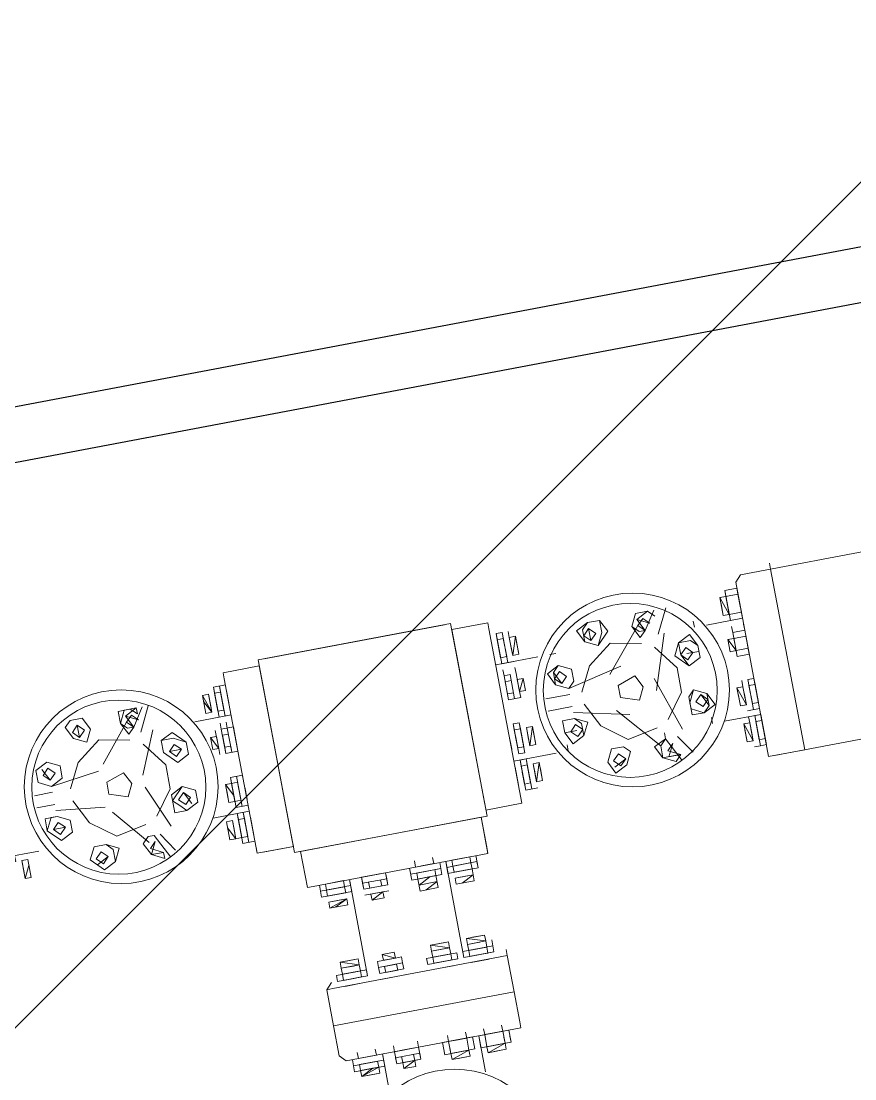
# Model space of a CAD drawing. Extents: x 407440 to 411585, y 6041728 to 6045069.
# Drawn here: x 408385.09 to 408392.9, y 6044300.88 to 6044310.8 of the extents above; entities that cross this region are included whole.
import ezdxf

# ---------------------------------------------------------------- set-up
doc = ezdxf.new("R2010")
doc.units = 0
doc.header["$LTSCALE"] = 5
doc.linetypes.add('foc-TIELINE', pattern=[1.875, 1.25, -0.625])
for name, color, linetype in [('P-BUFFER-PURPLE', 187, 'foc-TIELINE'), ('P-PROPOSED-EXISTING-H', 59, 'Continuous'), ('T-TIE', 201, 'foc-TIELINE')]:
    doc.layers.add(name, color=color, linetype=linetype)

# ---------------------------------------------------------------- blocks, each defined once
blk = doc.blocks.new('P-RIG-877')
at = {"layer": 'T-TIE', "linetype": 'ByBlock', "lineweight": 25}
for points in [[(-8.3924, 12.5829), (-9.0927, 12.5829), (-9.0927, 7.7036)], [(-8.4383, 12.5829), (-8.4383, 12.491), (-8.9894, 12.491), (-8.9894, 7.7495), (-9.0927, 7.7495)]]:
    blk.add_lwpolyline(points, dxfattribs=at)
at = {"layer": 'T-TIE', "linetype": 'ByBlock', "lineweight": 5}
for points in [[(-8.5417, 10.9985), (-8.5302, 10.9985), (-8.1858, 10.9985), (-8.1858, 10.9297), (-8.5187, 10.9297), (-8.5302, 10.9411), (-8.5302, 11.2167), (-8.3695, 11.2167), (-8.1972, 11.2167)], [(-8.1858, 11.2167), (-8.1858, 10.9411)], [(-8.4498, 10.9297), (-8.4498, 10.9067), (-8.5072, 10.9067), (-8.4957, 10.9067), (-8.4957, 10.9297), (-8.4613, 10.9297), (-8.4728, 10.9297), (-8.4957, 10.9297), (-8.5072, 10.9297), (-8.4498, 10.9297), (-8.4498, 10.8608)], [(-8.5072, 10.9067), (-8.5072, 10.9297)], [(-8.4957, 10.9297), (-8.4613, 10.9297), (-8.4613, 10.9067), (-8.4957, 10.9067)], [(-8.4383, 10.9297), (-8.4269, 10.9297), (-8.3809, 10.9297), (-8.4269, 10.9297), (-8.3809, 10.9297), (-8.3809, 10.9067), (-8.4269, 10.9067), (-8.4269, 10.9297)], [(-8.3809, 10.9297), (-8.3924, 10.9297), (-8.3924, 10.9067), (-8.3809, 10.9067), (-8.4269, 10.9067), (-8.4383, 10.9067)], [(-8.3924, 10.9067), (-8.3924, 10.8952), (-8.4154, 10.8952), (-8.3924, 10.8952), (-8.4154, 10.8952), (-8.4154, 10.9067), (-8.4154, 10.9297), (-8.3924, 10.9297)], [(-8.2891, 10.9182), (-8.3235, 10.9182), (-8.3235, 10.9297), (-8.335, 10.9297), (-8.2776, 10.9297), (-8.3235, 10.9297), (-8.2891, 10.9297), (-8.3006, 10.9297)], [(-8.2776, 10.9182), (-8.335, 10.9182), (-8.335, 10.9297)], [(-8.312, 10.9297), (-8.2891, 10.9297), (-8.2891, 10.9182), (-8.3006, 10.9182)], [(-8.2776, 10.9067), (-8.2776, 10.9297)], [(-8.2087, 10.9067), (-8.2087, 10.9182), (-8.2661, 10.9182), (-8.2661, 10.9297), (-8.2546, 10.9297), (-8.2087, 10.9297), (-8.2661, 10.9297), (-8.2661, 10.8608)], [(-8.2432, 10.9297), (-8.2202, 10.9297), (-8.2317, 10.9297)], [(-8.2087, 10.9182), (-8.2087, 10.9297)], [(-8.4613, 10.9067), (-8.4957, 10.9067), (-8.4613, 10.9067)], [(-8.4269, 10.9067), (-8.3924, 10.9067), (-8.4154, 10.9067), (-8.3924, 10.9067), (-8.3809, 10.9067)], [(-8.3235, 10.9067), (-8.335, 10.9067)], [(-8.3006, 10.9067), (-8.3235, 10.9067), (-8.3235, 10.8952), (-8.2891, 10.9067), (-8.3235, 10.8952), (-8.2891, 10.8952), (-8.3235, 10.8952), (-8.2891, 10.8952), (-8.312, 10.8952)], [(-8.2891, 10.8952), (-8.2891, 10.9067), (-8.3235, 10.9067), (-8.2891, 10.9067), (-8.312, 10.9067)], [(-8.2546, 10.9067), (-8.2661, 10.9067)], [(-8.2432, 10.9067), (-8.2202, 10.9067), (-8.2546, 10.9067), (-8.2202, 10.9067), (-8.2202, 10.8952), (-8.2202, 10.9067), (-8.2546, 10.8952), (-8.2202, 10.8952), (-8.2546, 10.8952), (-8.2202, 10.8952), (-8.2432, 10.8952)], [(-8.2202, 10.9067), (-8.2317, 10.9067), (-8.2546, 10.9067), (-8.2546, 10.8952), (-8.2202, 10.8952)], [(-8.4843, 10.8952), (-8.4613, 10.8952), (-8.4957, 10.8952)], [(-8.4498, 10.8378), (-8.4613, 10.8378)], [(-8.4039, 10.8378), (-8.4039, 10.8148)], [(-8.3006, 10.8378), (-8.3235, 10.8263)], [(-8.2661, 10.8378), (-8.2776, 10.8378)], [(-8.4957, 10.7919), (-8.4498, 10.7689)], [(-8.2891, 10.7574), (-8.335, 10.7919), (-8.3809, 10.7919), (-8.4269, 10.7574)], [(-8.2202, 10.7919), (-8.2546, 10.7689)], [(-8.4843, 10.7689), (-8.4957, 10.7574), (-8.4843, 10.7689)], [(-8.4957, 10.7689), (-8.4613, 10.746)], [(-8.4498, 10.7804), (-8.3465, 10.746)], [(-8.3695, 10.746), (-8.2661, 10.7804)], [(-8.2087, 10.7689), (-8.2546, 10.746), (-8.2661, 10.746)], [(-8.2202, 10.7574), (-8.2202, 10.7689)], [(-8.4957, 10.7574), (-8.4957, 10.7345), (-8.4957, 10.7574)], [(-8.4957, 10.7574), (-8.4843, 10.7345)], [(-8.4957, 10.7345), (-8.4728, 10.723), (-8.4957, 10.7345)], [(-8.3924, 10.6656), (-8.4728, 10.7345)], [(-8.4383, 10.7345), (-8.4498, 10.6771), (-8.4154, 10.6312), (-8.3695, 10.6082)], [(-8.3465, 10.6082), (-8.3006, 10.6312), (-8.2661, 10.6771), (-8.2776, 10.7345)], [(-8.2432, 10.7345), (-8.3235, 10.6656)], [(-8.3809, 10.5852), (-8.4039, 10.6886)], [(-8.312, 10.6886), (-8.335, 10.5852)], [(-8.4957, 10.6656), (-8.4957, 10.6426), (-8.4957, 10.6656)], [(-8.4613, 10.6312), (-8.4498, 10.6541), (-8.4613, 10.6312)], [(-8.2546, 10.6656), (-8.2546, 10.6426), (-8.2546, 10.6656)], [(-8.2202, 10.6426), (-8.2317, 10.6656)], [(-8.2087, 10.6426), (-8.2202, 10.6656), (-8.2087, 10.6426)], [(-8.4843, 10.6426), (-8.4613, 10.6426)], [(-8.2546, 10.6426), (-8.2317, 10.6312), (-8.2546, 10.6426)], [(-8.2317, 10.6312), (-8.2087, 10.6426), (-8.2317, 10.6312)], [(-8.2776, 10.5738), (-8.2891, 10.5967), (-8.2776, 10.5738)], [(-8.4498, 10.5738), (-8.4498, 10.5623)], [(-8.4154, 10.5623), (-8.3924, 10.5738)], [(-8.3924, 10.5623), (-8.3809, 10.5852), (-8.3924, 10.5623)], [(-8.3695, 10.5393), (-8.3695, 10.5852)], [(-8.3465, 10.5393), (-8.3465, 10.5852)], [(-8.3235, 10.5852), (-8.3235, 10.5623), (-8.3235, 10.5852)], [(-8.3006, 10.5623), (-8.3006, 10.5852)], [(-8.3006, 10.5623), (-8.2776, 10.5738), (-8.3006, 10.5623)], [(-8.3235, 10.5623), (-8.3006, 10.5623), (-8.3235, 10.5623)], [(-8.2661, 10.5623), (-8.2776, 10.5623)], [(-8.4498, 10.5393), (-8.4498, 10.4589)], [(-8.2661, 10.5393), (-8.2661, 10.4589)], [(-8.4728, 10.4934), (-8.4613, 10.4934), (-8.4613, 10.5049), (-8.4957, 10.5049), (-8.4957, 10.4934), (-8.5072, 10.4934)], [(-8.4498, 10.4819), (-8.5072, 10.4819), (-8.5072, 10.4704), (-8.4498, 10.4704), (-8.4498, 10.4934)], [(-8.4613, 10.5049), (-8.4957, 10.5049), (-8.4613, 10.4934), (-8.4957, 10.5049), (-8.4613, 10.5049), (-8.4843, 10.5049)], [(-8.3924, 10.5049), (-8.4154, 10.5049), (-8.3924, 10.5049), (-8.4154, 10.5049), (-8.4154, 10.4934), (-8.3924, 10.4934), (-8.4154, 10.4934), (-8.3924, 10.4934), (-8.4269, 10.4934), (-8.4383, 10.4934)], [(-8.4269, 10.4819), (-8.3809, 10.4819), (-8.4269, 10.4819), (-8.4269, 10.4704), (-8.3809, 10.4704), (-8.3809, 10.4934), (-8.3924, 10.4934), (-8.3924, 10.5049), (-8.4154, 10.5049)], [(-8.4154, 10.5049), (-8.3924, 10.4934), (-8.4154, 10.5049)], [(-8.312, 10.5049), (-8.2891, 10.5049), (-8.3235, 10.5049), (-8.2891, 10.4934), (-8.3235, 10.5049)], [(-8.3235, 10.4934), (-8.3235, 10.5049), (-8.2891, 10.5049), (-8.2891, 10.4934), (-8.3235, 10.4934), (-8.2891, 10.4934), (-8.3235, 10.4934), (-8.3006, 10.4934)], [(-8.2432, 10.5049), (-8.2202, 10.5049), (-8.2546, 10.5049), (-8.2202, 10.4934), (-8.2432, 10.4934)], [(-8.2546, 10.4934), (-8.2546, 10.5049), (-8.2202, 10.5049), (-8.2546, 10.5049)], [(-8.2202, 10.5049), (-8.2202, 10.4934)], [(-8.2087, 10.4934), (-8.2087, 10.4704)], [(-8.4728, 10.4819), (-8.4613, 10.4819), (-8.4957, 10.4819), (-8.4957, 10.4704), (-8.5072, 10.4704)], [(-8.4613, 10.4819), (-8.4613, 10.4704), (-8.4728, 10.4704), (-8.4957, 10.4704)], [(-8.4613, 10.4704), (-8.4957, 10.4704), (-8.4613, 10.4704)], [(-8.4269, 10.4704), (-8.4383, 10.4704)], [(-8.3809, 10.4704), (-8.4269, 10.4704), (-8.3809, 10.4704)], [(-8.4154, 10.4819), (-8.4154, 10.4704), (-8.3924, 10.4704), (-8.3924, 10.4819), (-8.3809, 10.4819)], [(-8.3809, 10.4704), (-8.3924, 10.4704)], [(-8.312, 10.4819), (-8.2891, 10.4819), (-8.3235, 10.4819), (-8.3235, 10.4704), (-8.2776, 10.4704), (-8.335, 10.4704), (-8.335, 10.4819), (-8.3235, 10.4819)], [(-8.335, 10.4819), (-8.2776, 10.4819), (-8.2776, 10.4704)], [(-8.3235, 10.4704), (-8.335, 10.4704)], [(-8.312, 10.4704), (-8.2891, 10.4704)], [(-8.3006, 10.4819), (-8.2891, 10.4819), (-8.2891, 10.4704), (-8.3006, 10.4704)], [(-8.2661, 10.4819), (-8.2546, 10.4819), (-8.2202, 10.4819), (-8.2202, 10.4704), (-8.2317, 10.4704)], [(-8.2546, 10.4819), (-8.2546, 10.4704), (-8.2087, 10.4704), (-8.2661, 10.4704), (-8.2661, 10.4819), (-8.2087, 10.4819)], [(-8.2546, 10.4704), (-8.2661, 10.4704)], [(-8.2432, 10.4704), (-8.2202, 10.4704)], [(-8.2202, 10.4819), (-8.2317, 10.4819)], [(-8.1972, 10.3901), (-8.3695, 10.3901), (-8.5302, 10.3901), (-8.5302, 10.4589), (-8.5187, 10.4589), (-8.1858, 10.4589), (-8.1858, 10.3901)], [(-8.3235, 10.4589), (-8.2891, 10.4589)], [(-8.2546, 10.4589), (-8.2202, 10.4589)], [(-8.5417, 10.3901), (-8.1743, 10.3901), (-8.1743, 10.0227), (-8.5417, 10.0227), (-8.1743, 10.0227), (-8.5417, 10.0227)], [(-8.5417, 10.3901), (-8.5417, 10.0227), (-8.5417, 10.3901)], [(-8.5417, 10.3786), (-8.5417, 10.2064), (-8.5417, 10.0342)], [(-8.1743, 10.3786), (-8.1743, 10.0342), (-8.1054, 10.0342), (-8.1054, 10.0456), (-8.1054, 10.3786), (-8.1743, 10.3786), (-8.1169, 10.3786), (-8.1054, 10.3786)], [(-7.9217, 10.0456), (-7.9102, 10.0342), (-7.9102, 10.0456), (-7.9102, 10.3786), (-7.9217, 10.3786)], [(-7.9102, 10.0342), (-7.8413, 10.0342), (-7.7839, 10.0342), (-7.7725, 10.0456), (-7.7725, 10.3786), (-7.7839, 10.3786)], [(-7.8413, 10.3786), (-7.9102, 10.3786), (-7.8413, 10.3786)], [(-7.7839, 10.3786), (-7.8413, 10.3786), (-7.7839, 10.3786)], [(-7.9217, 10.3097), (-7.9332, 10.3097), (-7.9217, 10.3097), (-7.9217, 10.3556), (-7.9217, 10.2982), (-8.1054, 10.2982), (-8.0824, 10.2982), (-8.0824, 10.3556), (-8.1054, 10.3556)], [(-8.0939, 10.2982), (-8.0939, 10.3556), (-8.0939, 10.3097), (-8.1054, 10.3097), (-8.1054, 10.3441), (-8.1054, 10.3212)], [(-8.0824, 10.3556), (-8.0939, 10.3556)], [(-7.9332, 10.3556), (-7.9447, 10.3556)], [(-7.9217, 10.3556), (-7.9332, 10.3556), (-7.9332, 10.2982), (-7.9217, 10.2982)], [(-7.7725, 10.2982), (-7.7725, 10.3556), (-7.7725, 10.3097), (-7.7725, 10.3441), (-7.7839, 10.3441)], [(-7.7036, 10.2982), (-7.7725, 10.2982), (-7.7495, 10.2982), (-7.7495, 10.3556), (-7.7725, 10.3556)], [(-7.7495, 10.3556), (-7.761, 10.3556)], [(-8.0939, 10.3441), (-8.1054, 10.3441)], [(-8.0824, 10.3212), (-8.0824, 10.3441), (-8.0824, 10.3097)], [(-8.0824, 10.3441), (-8.071, 10.3441), (-8.071, 10.3097), (-8.071, 10.3441), (-8.071, 10.3097), (-8.071, 10.3441), (-8.071, 10.3097), (-8.071, 10.3327)], [(-8.0595, 10.3212), (-8.071, 10.3441), (-8.071, 10.3097), (-8.0595, 10.3097), (-8.0595, 10.3441), (-8.071, 10.3441)], [(-7.9561, 10.3212), (-7.9561, 10.3441), (-7.9561, 10.3097), (-7.9447, 10.3441), (-7.9447, 10.3097), (-7.9447, 10.3441), (-7.9447, 10.3097), (-7.9447, 10.3441), (-7.9561, 10.3097), (-7.9447, 10.3097)], [(-7.9332, 10.3441), (-7.9447, 10.3441), (-7.9561, 10.3441), (-7.9447, 10.3441)], [(-7.9447, 10.3327), (-7.9447, 10.3097), (-7.9332, 10.3097), (-7.9332, 10.3441), (-7.9332, 10.3212)], [(-7.9217, 10.3212), (-7.9217, 10.3441), (-7.9332, 10.3441), (-7.9217, 10.3441)], [(-7.9102, 10.3097), (-7.9102, 10.3441)], [(-7.7725, 10.3212), (-7.7725, 10.3441), (-7.7495, 10.3441), (-7.7495, 10.3097), (-7.7725, 10.3097), (-7.7839, 10.3097)], [(-7.7495, 10.3212), (-7.7495, 10.3441), (-7.738, 10.3441), (-7.7495, 10.3441), (-7.761, 10.3441)], [(-7.738, 10.3212), (-7.738, 10.3441), (-7.738, 10.3097), (-7.738, 10.3441), (-7.738, 10.3097), (-7.738, 10.3441), (-7.738, 10.3097), (-7.7495, 10.3441), (-7.7495, 10.3097), (-7.7495, 10.3327)], [(-7.738, 10.3097), (-7.7495, 10.3097), (-7.761, 10.3097)], [(-8.1169, 10.2408), (-8.1054, 10.2408), (-8.1054, 10.2753), (-8.1054, 10.2523)], [(-8.1054, 10.2753), (-8.1169, 10.2753)], [(-8.1054, 10.2293), (-8.0824, 10.2293), (-8.0824, 10.2867), (-8.1054, 10.2867)], [(-8.0939, 10.2408), (-8.0939, 10.2867), (-8.0939, 10.2293)], [(-8.0595, 10.2523), (-8.071, 10.2753), (-8.071, 10.2408), (-8.0824, 10.2638)], [(-8.0824, 10.2408), (-8.0595, 10.2408), (-8.0595, 10.2753), (-8.0824, 10.2753), (-8.0824, 10.2408), (-8.0824, 10.2753), (-8.0824, 10.2523)], [(-7.9561, 10.2408), (-7.9447, 10.2408), (-7.9332, 10.2408), (-7.9332, 10.2753), (-7.9332, 10.2523)], [(-7.9447, 10.2638), (-7.9447, 10.2408), (-7.9447, 10.2753), (-7.9447, 10.2408), (-7.9447, 10.2753), (-7.9447, 10.2408), (-7.9447, 10.2753), (-7.9561, 10.2408), (-7.9561, 10.2753), (-7.9561, 10.2523)], [(-7.9332, 10.2753), (-7.9447, 10.2753), (-7.9561, 10.2753)], [(-7.9217, 10.2408), (-7.9217, 10.2867), (-7.9217, 10.2293), (-7.9332, 10.2293), (-7.9332, 10.2867), (-7.9217, 10.2867)], [(-7.9217, 10.2523), (-7.9217, 10.2753)], [(-7.9102, 10.2408), (-7.9102, 10.2753)], [(-7.7725, 10.2867), (-7.7495, 10.2867), (-7.7495, 10.2293), (-7.7725, 10.2293), (-7.7725, 10.2867), (-7.7725, 10.2408), (-7.7725, 10.2753), (-7.7839, 10.2753)], [(-7.7725, 10.2523), (-7.7725, 10.2753), (-7.7495, 10.2753), (-7.7495, 10.2408), (-7.7725, 10.2408), (-7.7839, 10.2408)], [(-7.738, 10.2523), (-7.738, 10.2753), (-7.738, 10.2408), (-7.7495, 10.2753), (-7.738, 10.2408), (-7.738, 10.2753), (-7.738, 10.2408), (-7.738, 10.2753), (-7.7495, 10.2753), (-7.761, 10.2753)], [(-7.7495, 10.2523), (-7.7495, 10.2753), (-7.7495, 10.2408), (-7.7495, 10.2638)], [(-7.738, 10.2408), (-7.7495, 10.2408), (-7.761, 10.2408)], [(-8.1054, 10.1834), (-8.0939, 10.1834), (-8.0824, 10.1834), (-8.1054, 10.1834), (-8.1054, 10.1375), (-8.0939, 10.1375), (-8.0824, 10.1375), (-8.1054, 10.1375)], [(-8.0939, 10.1375), (-8.0939, 10.1834), (-8.0939, 10.1375)], [(-8.071, 10.1375), (-8.071, 10.1719), (-8.071, 10.149), (-8.0595, 10.149), (-8.071, 10.1719), (-8.0595, 10.149), (-8.0595, 10.1719), (-8.071, 10.1719), (-8.071, 10.1834)], [(-7.9447, 10.1834), (-7.9447, 10.1719), (-7.9561, 10.1719)], [(-7.9332, 10.1834), (-7.9447, 10.1834)], [(-7.9217, 10.1375), (-7.9217, 10.1834), (-7.9217, 10.1375)], [(-7.9102, 10.1375), (-7.9102, 10.1834)], [(-7.7725, 10.1834), (-7.7839, 10.1834)], [(-7.7495, 10.1834), (-7.761, 10.1834)], [(-7.761, 10.1834), (-7.761, 10.1375), (-7.761, 10.1834)], [(-7.738, 10.1719), (-7.7495, 10.1719), (-7.7495, 10.1834), (-7.7495, 10.1375), (-7.7495, 10.1719), (-7.738, 10.149), (-7.738, 10.1719), (-7.738, 10.149), (-7.738, 10.1719), (-7.738, 10.149), (-7.738, 10.1719), (-7.738, 10.149), (-7.7495, 10.1719)], [(-8.1054, 10.1719), (-8.1054, 10.149)], [(-8.0939, 10.149), (-8.0824, 10.149), (-8.0824, 10.1719), (-8.0939, 10.1719)], [(-7.9447, 10.149), (-7.9447, 10.1719), (-7.9447, 10.149), (-7.9447, 10.1719), (-7.9561, 10.149)], [(-7.9561, 10.149), (-7.9561, 10.1719), (-7.9561, 10.149), (-7.9561, 10.1719)], [(-7.9447, 10.1375), (-7.9447, 10.1719), (-7.9447, 10.149)], [(-7.7725, 10.1719), (-7.7725, 10.149)], [(-7.761, 10.1719), (-7.7495, 10.1719), (-7.7495, 10.149), (-7.761, 10.149)], [(-7.9561, 10.149), (-7.9447, 10.149)], [(-7.9332, 10.1375), (-7.9447, 10.1375)], [(-7.7725, 10.1375), (-7.7839, 10.1375)], [(-7.7495, 10.1375), (-7.761, 10.1375)], [(-7.738, 10.149), (-7.7495, 10.149)], [(-8.1054, 10.0571), (-8.0824, 10.0571), (-8.0824, 10.1145), (-8.1054, 10.1145), (-7.9217, 10.1145), (-7.9332, 10.1145), (-7.9332, 10.0571), (-7.9217, 10.0571), (-7.9217, 10.1145)], [(-8.0939, 10.0571), (-8.0939, 10.1145)], [(-7.7725, 10.0571), (-7.7495, 10.0571), (-7.7495, 10.1145), (-7.7725, 10.1145), (-7.7036, 10.1145)], [(-7.761, 10.0571), (-7.761, 10.1145)], [(-8.0824, 10.103), (-8.0824, 10.0686), (-8.0824, 10.0916)], [(-8.0595, 10.0801), (-8.071, 10.103), (-8.071, 10.0686), (-8.071, 10.103), (-8.071, 10.0686), (-8.071, 10.103), (-8.071, 10.0686)], [(-8.0595, 10.0686), (-8.0595, 10.103), (-8.071, 10.103), (-8.071, 10.0916), (-8.071, 10.0686), (-8.0595, 10.0686), (-8.071, 10.103)], [(-7.9332, 10.0916), (-7.9332, 10.0686), (-7.9217, 10.0686), (-7.9332, 10.0686), (-7.9447, 10.0686), (-7.9447, 10.103), (-7.9447, 10.0686), (-7.9447, 10.103), (-7.9561, 10.0686), (-7.9447, 10.0686), (-7.9447, 10.0916), (-7.9447, 10.103), (-7.9561, 10.103), (-7.9561, 10.0801)], [(-7.9561, 10.0686), (-7.9561, 10.103), (-7.9561, 10.0686)], [(-7.9332, 10.0686), (-7.9332, 10.103), (-7.9447, 10.103), (-7.9447, 10.0686)], [(-7.9217, 10.103), (-7.9217, 10.0686), (-7.9217, 10.0916)], [(-7.9102, 10.0686), (-7.9102, 10.103)], [(-7.7725, 10.0686), (-7.7725, 10.103), (-7.7839, 10.103)], [(-7.738, 10.0801), (-7.738, 10.103), (-7.738, 10.0686), (-7.738, 10.103), (-7.738, 10.0686), (-7.738, 10.103), (-7.738, 10.0686), (-7.7495, 10.103), (-7.761, 10.103), (-7.7495, 10.103)], [(-7.761, 10.103), (-7.761, 10.0686)], [(-7.7495, 10.0686), (-7.7495, 10.103), (-7.7495, 10.0686)], [(-7.738, 10.103), (-7.7495, 10.103), (-7.7495, 10.0916)], [(-8.1054, 10.0916), (-8.1054, 10.0686)], [(-7.7725, 10.0916), (-7.7725, 10.0686), (-7.7839, 10.0686)], [(-8.5187, 10.0227), (-8.5302, 10.0227), (-8.5302, 9.9538), (-8.5187, 9.9538), (-8.1858, 9.9538), (-8.1858, 10.0227), (-8.1858, 9.9653)], [(-8.1858, 10.0227), (-8.1972, 10.0227), (-8.3695, 10.0227), (-8.5302, 10.0227)], [(-8.5072, 9.9308), (-8.4498, 9.9308), (-8.4498, 9.9538), (-8.4498, 9.8849)], [(-8.5072, 9.9538), (-8.5072, 9.9308), (-8.4957, 9.9308), (-8.4728, 9.9308), (-8.4613, 9.9308), (-8.4957, 9.9308), (-8.4957, 9.9423), (-8.5072, 9.9423), (-8.4498, 9.9423)], [(-8.4728, 9.9538), (-8.4957, 9.9538), (-8.4613, 9.9538)], [(-8.4613, 9.9423), (-8.4957, 9.9423)], [(-8.4613, 9.9308), (-8.4613, 9.9423), (-8.4728, 9.9423)], [(-8.4383, 9.9308), (-8.4269, 9.9308), (-8.4269, 9.9538), (-8.3809, 9.9538), (-8.3809, 9.9308), (-8.3924, 9.9308), (-8.4154, 9.9308), (-8.4154, 9.9423)], [(-8.3809, 9.9423), (-8.4269, 9.9423), (-8.4383, 9.9423)], [(-8.4269, 9.9423), (-8.3809, 9.9423), (-8.3924, 9.9423), (-8.3924, 9.9308)], [(-8.3924, 9.9538), (-8.4154, 9.9538)], [(-8.335, 9.9308), (-8.335, 9.9538), (-8.3235, 9.9538), (-8.2891, 9.9538), (-8.3006, 9.9538)], [(-8.312, 9.9308), (-8.2891, 9.9308), (-8.3006, 9.9308), (-8.3235, 9.9194), (-8.3235, 9.9308), (-8.335, 9.9308), (-8.2776, 9.9308), (-8.2776, 9.9538)], [(-8.335, 9.9423), (-8.2776, 9.9423), (-8.3235, 9.9423), (-8.3235, 9.9308), (-8.2891, 9.9308), (-8.2891, 9.9194), (-8.3235, 9.9194), (-8.2891, 9.9194), (-8.3235, 9.9194), (-8.2891, 9.9194), (-8.312, 9.9194)], [(-8.3235, 9.9308), (-8.2891, 9.9308), (-8.2891, 9.9423)], [(-8.2891, 9.9538), (-8.312, 9.9538)], [(-8.2546, 9.9308), (-8.2661, 9.9308), (-8.2661, 9.9538), (-8.2661, 9.8849)], [(-8.2661, 9.9308), (-8.2087, 9.9308), (-8.2087, 9.9538)], [(-8.2546, 9.9423), (-8.2661, 9.9423), (-8.2087, 9.9423), (-8.2546, 9.9423), (-8.2546, 9.9308), (-8.2202, 9.9308), (-8.2202, 9.9423), (-8.2317, 9.9423)], [(-8.2546, 9.9538), (-8.2202, 9.9538), (-8.2432, 9.9538)], [(-8.1858, 9.9538), (-8.1972, 9.9538)], [(-8.4613, 9.9194), (-8.4957, 9.9194), (-8.4613, 9.9194), (-8.4957, 9.9079), (-8.4613, 9.9079), (-8.4613, 9.9194), (-8.4728, 9.9194), (-8.4957, 9.9194), (-8.4957, 9.9079)], [(-8.4957, 9.9194), (-8.4613, 9.9194), (-8.4957, 9.9194), (-8.4613, 9.9194), (-8.4843, 9.9079)], [(-8.4269, 9.9194), (-8.3924, 9.9194), (-8.4154, 9.9194), (-8.3924, 9.9194), (-8.3809, 9.9194)], [(-8.3235, 9.9194), (-8.2891, 9.9194), (-8.3235, 9.9194)], [(-8.2432, 9.9079), (-8.2202, 9.9194), (-8.2546, 9.9194), (-8.2202, 9.9194), (-8.2546, 9.9194), (-8.2202, 9.9194), (-8.2546, 9.9194), (-8.2202, 9.9194), (-8.2202, 9.9079), (-8.2546, 9.9079), (-8.2546, 9.9194), (-8.2317, 9.9194)], [(-8.2432, 9.9308), (-8.2202, 9.9308), (-8.2317, 9.9308)], [(-8.2202, 9.9194), (-8.2202, 9.9308)], [(-8.3924, 9.8619), (-8.4154, 9.8619), (-8.3924, 9.8619)], [(-8.3809, 9.839), (-8.3924, 9.8619), (-8.3809, 9.839)], [(-8.4039, 9.8505), (-8.4039, 9.8275)], [(-8.4039, 9.816), (-8.3809, 9.839), (-8.4039, 9.816)], [(-8.3006, 9.8505), (-8.3235, 9.839)], [(-8.4269, 9.816), (-8.4039, 9.816), (-8.4269, 9.816)], [(-8.2891, 9.7816), (-8.335, 9.816), (-8.3809, 9.816), (-8.4269, 9.7816)], [(-8.4957, 9.8045), (-8.4498, 9.7816)], [(-8.4498, 9.8045), (-8.3695, 9.7701)], [(-8.3465, 9.7701), (-8.2661, 9.8045)], [(-8.2202, 9.8045), (-8.2546, 9.7816)], [(-8.4957, 9.7931), (-8.4613, 9.7701)], [(-8.4957, 9.7816), (-8.4843, 9.7816), (-8.4957, 9.7701), (-8.4957, 9.7586), (-8.4728, 9.7471), (-8.4957, 9.7471), (-8.4957, 9.7816), (-8.4843, 9.7586)], [(-8.2546, 9.7586), (-8.2546, 9.7701), (-8.2087, 9.7931)], [(-8.2202, 9.7701), (-8.2202, 9.7816), (-8.2202, 9.7586), (-8.2087, 9.7816), (-8.2202, 9.7816)], [(-8.4039, 9.7012), (-8.4728, 9.7586)], [(-8.4383, 9.7586), (-8.4498, 9.7012), (-8.4154, 9.6553), (-8.3695, 9.6323)], [(-8.3465, 9.6323), (-8.3006, 9.6553), (-8.2661, 9.7012), (-8.2776, 9.7586)], [(-8.2432, 9.7586), (-8.312, 9.7012)], [(-8.2546, 9.7586), (-8.2432, 9.7471), (-8.2546, 9.7586)], [(-8.2432, 9.7471), (-8.2202, 9.7586), (-8.2432, 9.7471)], [(-8.4728, 9.6897), (-8.4957, 9.6783), (-8.4728, 9.6897)], [(-8.4957, 9.6783), (-8.4957, 9.6553), (-8.4957, 9.6783)], [(-8.4498, 9.6783), (-8.4728, 9.6897), (-8.4498, 9.6783)], [(-8.4613, 9.6553), (-8.4498, 9.6783), (-8.4613, 9.6553)], [(-8.3809, 9.5979), (-8.3924, 9.6897)], [(-8.3235, 9.6897), (-8.335, 9.5979)], [(-8.2546, 9.6783), (-8.2546, 9.6553), (-8.2546, 9.6783)], [(-8.2202, 9.6553), (-8.2317, 9.6783)], [(-8.2087, 9.6668), (-8.2202, 9.6897), (-8.2087, 9.6668)], [(-8.4843, 9.6668), (-8.4613, 9.6668)], [(-8.2317, 9.6438), (-8.2087, 9.6668), (-8.2317, 9.6438)], [(-8.2546, 9.6553), (-8.2317, 9.6438), (-8.2546, 9.6553)], [(-8.4154, 9.6209), (-8.4269, 9.5979), (-8.4154, 9.6209)], [(-8.3924, 9.6209), (-8.4154, 9.6209), (-8.3924, 9.6209)], [(-8.3809, 9.5979), (-8.3924, 9.6209), (-8.3809, 9.5979)], [(-8.312, 9.6209), (-8.3235, 9.5979), (-8.312, 9.6209)], [(-8.2891, 9.6209), (-8.312, 9.6209), (-8.2891, 9.6209)], [(-8.4269, 9.5979), (-8.4154, 9.5749), (-8.4269, 9.5979)], [(-8.4154, 9.5864), (-8.3924, 9.5979)], [(-8.3924, 9.5749), (-8.3809, 9.5979), (-8.3924, 9.5749)], [(-8.3695, 9.5634), (-8.3695, 9.5979)], [(-8.3465, 9.5634), (-8.3465, 9.5979)], [(-8.3006, 9.5864), (-8.3006, 9.6094)], [(-8.4154, 9.5749), (-8.3924, 9.5749), (-8.4154, 9.5749)], [(-8.2661, 9.552), (-8.2661, 9.4831), (-8.2661, 9.506), (-8.2546, 9.506), (-8.2546, 9.4946), (-8.2661, 9.4946), (-8.2087, 9.4946), (-8.2546, 9.4946)], [(-8.2317, 9.5175), (-8.2546, 9.5175), (-8.2546, 9.529), (-8.2202, 9.529), (-8.2202, 9.5175), (-8.2546, 9.5175), (-8.2202, 9.5175), (-8.2546, 9.5175), (-8.2202, 9.5175), (-8.2546, 9.5175), (-8.2202, 9.5175), (-8.2432, 9.529)]]:
    blk.add_lwpolyline(points, dxfattribs=at)
for points in [[(-8.2202, 10.9182), (-8.2202, 10.9297), (-8.2546, 10.9297), (-8.2546, 10.9182)], [(-8.4613, 10.8952), (-8.4613, 10.9067), (-8.4728, 10.9067), (-8.4957, 10.9067), (-8.4957, 10.8952)], [(-8.4957, 10.8952), (-8.4613, 10.8952), (-8.4957, 10.8952), (-8.4613, 10.9067)], [(-8.4154, 10.8952), (-8.3924, 10.8952), (-8.4154, 10.8952), (-8.3924, 10.9067)], [(-8.3235, 10.8378), (-8.335, 10.8148), (-8.3235, 10.8378), (-8.3006, 10.8378), (-8.2891, 10.8263), (-8.3006, 10.8493)], [(-8.4269, 10.8263), (-8.4154, 10.8378), (-8.4383, 10.8263), (-8.4269, 10.8034)], [(-8.3924, 10.8378), (-8.4154, 10.8378), (-8.3924, 10.8378), (-8.3809, 10.8148)], [(-8.312, 10.8378), (-8.3235, 10.8263), (-8.312, 10.8148), (-8.3006, 10.8263)], [(-8.312, 10.8378), (-8.3235, 10.8263), (-8.312, 10.8148), (-8.3006, 10.8263)], [(-8.4039, 10.7919), (-8.4269, 10.8034), (-8.4039, 10.8034), (-8.3809, 10.8148)], [(-8.4039, 10.8263), (-8.4154, 10.8148), (-8.4039, 10.8034), (-8.3924, 10.8148)], [(-8.4039, 10.8263), (-8.4154, 10.8148), (-8.4039, 10.8034), (-8.3924, 10.8148)], [(-8.2891, 10.8034), (-8.3235, 10.8034), (-8.335, 10.8148), (-8.312, 10.8034), (-8.3006, 10.8034), (-8.2891, 10.8263)], [(-8.2202, 10.7689), (-8.2317, 10.746), (-8.2432, 10.7574), (-8.2202, 10.746)], [(-8.2087, 10.7574), (-8.2202, 10.7345), (-8.2202, 10.7574), (-8.2202, 10.7689)], [(-8.4613, 10.746), (-8.4613, 10.7345), (-8.4728, 10.723), (-8.4498, 10.7345), (-8.4613, 10.746), (-8.4843, 10.7345), (-8.4728, 10.7574), (-8.4843, 10.746), (-8.4728, 10.7345)], [(-8.2432, 10.7345), (-8.2202, 10.7345), (-8.2432, 10.723), (-8.2546, 10.746)], [(-8.358, 10.723), (-8.3809, 10.7115), (-8.3695, 10.6771), (-8.3465, 10.6771), (-8.335, 10.7115)], [(-8.4728, 10.6771), (-8.4498, 10.6541), (-8.4728, 10.6656), (-8.4957, 10.6656)], [(-8.2546, 10.6656), (-8.2432, 10.6771), (-8.2202, 10.6656), (-8.2432, 10.6771)], [(-8.4728, 10.6541), (-8.4843, 10.6426), (-8.4728, 10.6312), (-8.4613, 10.6426)], [(-8.4728, 10.6541), (-8.4843, 10.6426), (-8.4728, 10.6312), (-8.4613, 10.6426)], [(-8.2317, 10.6656), (-8.2432, 10.6541), (-8.2317, 10.6426), (-8.2202, 10.6541)], [(-8.2317, 10.6656), (-8.2432, 10.6541), (-8.2317, 10.6426), (-8.2202, 10.6541)], [(-8.4957, 10.6426), (-8.4843, 10.6197), (-8.4613, 10.6312), (-8.4843, 10.6312)], [(-8.4269, 10.5738), (-8.4154, 10.5623), (-8.3924, 10.5623), (-8.4154, 10.5508), (-8.4269, 10.5738), (-8.4154, 10.5967)], [(-8.4154, 10.5967), (-8.3924, 10.5967), (-8.3809, 10.5852), (-8.3924, 10.5967)], [(-8.312, 10.6082), (-8.2891, 10.5967), (-8.312, 10.5967), (-8.3235, 10.5852)], [(-8.3006, 10.5967), (-8.312, 10.5852), (-8.3006, 10.5738), (-8.2891, 10.5852)], [(-8.3006, 10.5967), (-8.312, 10.5852), (-8.3006, 10.5738), (-8.2891, 10.5852)], [(-8.4039, 10.5852), (-8.4154, 10.5738), (-8.4039, 10.5623), (-8.3924, 10.5738)], [(-8.4039, 10.5852), (-8.4154, 10.5738), (-8.4039, 10.5623), (-8.3924, 10.5738)], [(-8.4957, 10.4934), (-8.4613, 10.4934), (-8.4957, 10.4934), (-8.4728, 10.4934)], [(-8.2202, 10.4934), (-8.2317, 10.4934), (-8.2546, 10.4934), (-8.2202, 10.4934), (-8.2546, 10.4934)], [(-7.8413, 10.3786), (-7.8413, 10.0342)], [(-8.0939, 10.3441), (-8.0824, 10.3441)], [(-8.0939, 10.3097), (-8.0824, 10.3097)], [(-8.0939, 10.2753), (-8.0824, 10.2753)], [(-8.071, 10.2408), (-8.071, 10.2753), (-8.071, 10.2408), (-8.071, 10.2753)], [(-7.9332, 10.2753), (-7.9217, 10.2753)], [(-8.0939, 10.2408), (-8.0824, 10.2408)], [(-7.9332, 10.2408), (-7.9217, 10.2408)], [(-8.0824, 10.1834), (-8.0824, 10.1375)], [(-7.9332, 10.1834), (-7.9217, 10.1834)], [(-7.9332, 10.1834), (-7.9332, 10.1375)], [(-7.7725, 10.1834), (-7.7725, 10.1375), (-7.7495, 10.1375), (-7.7495, 10.1834)], [(-8.071, 10.149), (-8.071, 10.1719), (-8.071, 10.149), (-8.071, 10.1719)], [(-7.9332, 10.149), (-7.9332, 10.1719), (-7.9217, 10.1719), (-7.9217, 10.149)], [(-7.9217, 10.1375), (-7.9332, 10.1375)], [(-8.1054, 10.0686), (-8.1054, 10.103), (-8.0939, 10.103), (-8.0824, 10.103), (-8.0939, 10.103), (-8.0939, 10.0686), (-8.0824, 10.0686), (-8.0939, 10.0686)], [(-7.9332, 10.103), (-7.9217, 10.103)], [(-7.7495, 10.0916), (-7.738, 10.0686), (-7.7495, 10.0686)], [(-7.761, 10.0686), (-7.7495, 10.0686)], [(-8.3809, 9.9308), (-8.4269, 9.9308)], [(-8.4154, 9.9079), (-8.3924, 9.9194), (-8.3924, 9.9079), (-8.4154, 9.9079), (-8.4154, 9.9194), (-8.3924, 9.9194), (-8.4154, 9.9194), (-8.3924, 9.9194)], [(-8.4383, 9.839), (-8.4154, 9.8619), (-8.4269, 9.839), (-8.4269, 9.816)], [(-8.3006, 9.8619), (-8.3235, 9.8619), (-8.335, 9.839), (-8.3235, 9.8619), (-8.3006, 9.8619), (-8.2891, 9.839)], [(-8.4039, 9.8505), (-8.4154, 9.839), (-8.4039, 9.8275), (-8.3924, 9.839)], [(-8.4039, 9.8505), (-8.4154, 9.839), (-8.4039, 9.8275), (-8.3924, 9.839)], [(-8.3006, 9.8275), (-8.2891, 9.839), (-8.2891, 9.816), (-8.3235, 9.816), (-8.335, 9.839), (-8.312, 9.816)], [(-8.312, 9.8505), (-8.3235, 9.839), (-8.312, 9.8275), (-8.3006, 9.839)], [(-8.312, 9.8505), (-8.3235, 9.839), (-8.312, 9.8275), (-8.3006, 9.839)], [(-8.4613, 9.7701), (-8.4843, 9.7586), (-8.4728, 9.7816), (-8.4843, 9.7701), (-8.4728, 9.7586)], [(-8.2202, 9.7816), (-8.2202, 9.7586), (-8.2432, 9.7701), (-8.2317, 9.7586)], [(-8.4613, 9.7586), (-8.4728, 9.7471), (-8.4498, 9.7586), (-8.4613, 9.7701)], [(-8.358, 9.7471), (-8.3809, 9.7357), (-8.3695, 9.7012), (-8.3465, 9.7012), (-8.335, 9.7357)], [(-8.2432, 9.7012), (-8.2546, 9.6783), (-8.2432, 9.6897), (-8.2202, 9.6897)], [(-8.4728, 9.6783), (-8.4843, 9.6668), (-8.4728, 9.6553), (-8.4613, 9.6668)], [(-8.4728, 9.6783), (-8.4843, 9.6668), (-8.4728, 9.6553), (-8.4613, 9.6668)], [(-8.2317, 9.6783), (-8.2432, 9.6668), (-8.2317, 9.6553), (-8.2202, 9.6668)], [(-8.2317, 9.6783), (-8.2432, 9.6668), (-8.2317, 9.6553), (-8.2202, 9.6668)], [(-8.4957, 9.6553), (-8.4843, 9.6438), (-8.4613, 9.6553), (-8.4843, 9.6438)], [(-8.2776, 9.5979), (-8.2891, 9.6209), (-8.2776, 9.5979), (-8.3006, 9.5749)], [(-8.4039, 9.6094), (-8.4154, 9.5979), (-8.4039, 9.5864), (-8.3924, 9.5979)], [(-8.4039, 9.6094), (-8.4154, 9.5979), (-8.4039, 9.5864), (-8.3924, 9.5979)], [(-8.3235, 9.5749), (-8.3235, 9.5979), (-8.3235, 9.5864), (-8.3006, 9.5749)], [(-8.3006, 9.6094), (-8.312, 9.5979), (-8.3006, 9.5864), (-8.2891, 9.5979)], [(-8.3006, 9.6094), (-8.312, 9.5979), (-8.3006, 9.5864), (-8.2891, 9.5979)]]:
    blk.add_lwpolyline(points, close=True, dxfattribs=at)
for centre, radius in [((-8.3559, 10.7022), 0.1816), ((-8.3559, 10.6977), 0.1631), ((-8.3559, 10.6977), 0.1631), ((-7.5407, 10.2085), 0.1816), ((-8.3559, 9.7263), 0.1816), ((-8.3559, 9.7218), 0.1631), ((-8.3559, 9.7218), 0.1631)]:
    blk.add_circle(centre, radius, dxfattribs=at)

msp = doc.modelspace()

# ---------------------------------------------------------------- hatches: boundary and pattern name
at = {"layer": 'P-PROPOSED-EXISTING-H'}
h = msp.add_hatch(dxfattribs=at)
h.set_pattern_fill('ANSI31', color=256, scale=3.498392, style=0)
h.set_pattern_definition([(45, (-2243.128, 2713.837), (-7.854113246, 7.854113246), [])])
edge = h.paths.add_edge_path()
edge.add_line((408709.2898, 6043818.2218), (408241.3049, 6043729.7131))
edge.add_line((408241.3049, 6043729.7131), (407794.4358, 6043645.198))
edge.add_line((407794.4358, 6043645.198), (407673.8299, 6044282.8949))
edge.add_line((407673.8299, 6044282.8949), (408123.6694, 6044351.8304))
edge.add_line((408123.6694, 6044351.8304), (408654.5747, 6044433.1889))
edge.add_line((408654.5747, 6044433.1889), (409028.9973, 6044539.8658))
edge.add_line((409028.9973, 6044539.8658), (409149.7259, 6043901.5203))
edge.add_line((409149.7259, 6043901.5203), (408898.7917, 6043854.0618))
edge.add_arc((408782.127, 6043952.0096), 152.33, 241.435078, 319.984322, ccw=False)

# ---------------------------------------------------------------- linework, layer by layer
at = {"layer": 'P-BUFFER-PURPLE'}
msp.add_circle((408530.0404, 6044370.8772, -0.1066), 250.4343, dxfattribs=at)

# ---------------------------------------------------------------- block references
at = {"layer": 'T-TIE', "linetype": 'ByBlock', "xscale": 4.999999999955019, "yscale": 4.999999999955019, "zscale": 4.999999999955019, "rotation": 280.7096999997605}
msp.add_blockref('P-RIG-877', (408346.0047, 6044253.5322), dxfattribs=at)

doc.saveas('drawing.dxf')
